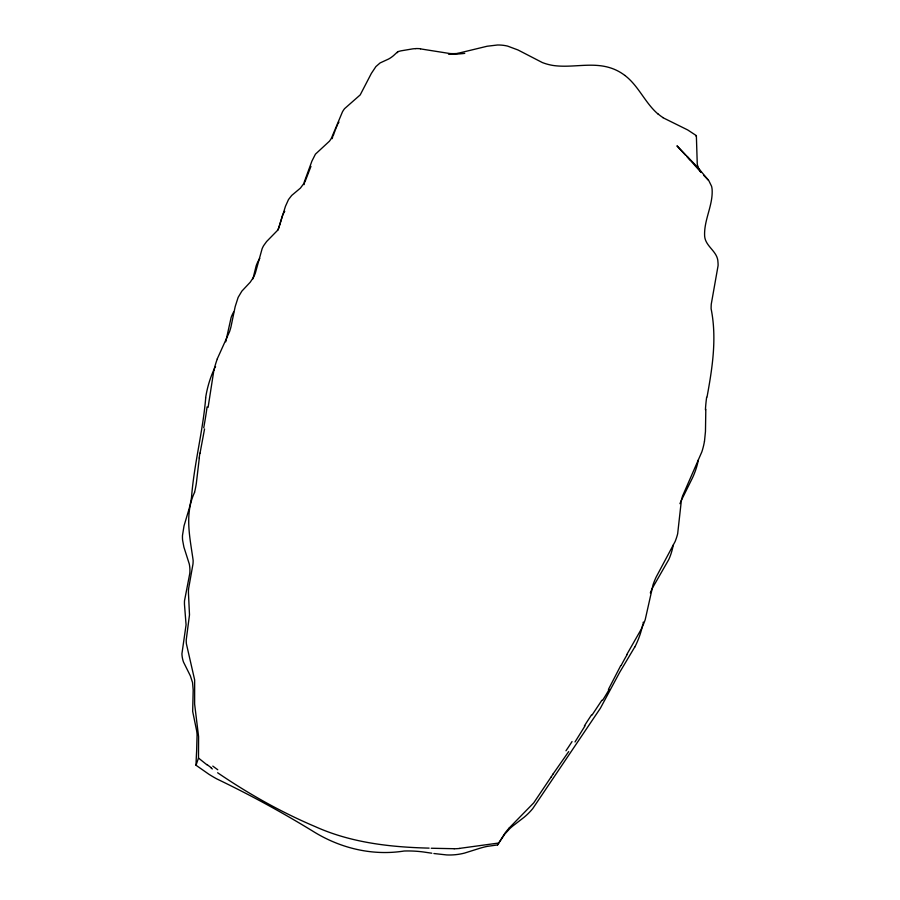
<?xml version="1.0" encoding="UTF-8"?>
<svg xmlns="http://www.w3.org/2000/svg" width="900" height="900" viewBox="0 0 900 900"><rect width="100%" height="100%" fill="white"/><g stroke="black" fill="none" stroke-linecap="round" stroke-linejoin="round"><path stroke-width="1.35" d="M431.786 853.2L423.439 851.974A114.075 108.562 18.9 0 0 404.123 851.018C372.24 856.069 339.986 848.194 312.806 831.161C281.666 812.104 249.649 794.655 216.743 778.883A169.594 161.381 18.9 0 1 209.014 774.337L196.02 765.248L196.155 761.04A430.256 409.433 18.9 0 1 196.627 751.163L197.078 734.591A50.321 47.891 18.9 0 0 196.627 730.699L192.667 711.383L193.185 690.019L192.544 682.549L190.35 675.821L183.51 662.085A29.317 27.9 18.9 0 1 181.924 653.783L186.075 624.814L184.477 604.496A47.61 45.304 18.9 0 1 184.5 600.863L189.799 573.368A35.449 33.727 18.9 0 0 189.292 564.019L183.904 547.121L182.599 540.18A36.911 35.123 18.9 0 1 182.486 535.455L184.028 525.859L189.023 509.119A110.79 105.424 18.9 0 0 191.52 497.385C194.085 463.928 202.928 431.381 205.706 397.935M705.814 409.343L705.465 431.494L704.486 441.315M188.516 589.151L192.971 564.075A14.074 4.151 88.9 0 0 193.14 560.408C190.013 537.694 184.297 514.305 194.569 492.368M199.316 457.999L196.335 483.322A40.759 12.004 -86.9 0 1 194.558 492.334M707.018 397.08C712.361 367.954 717.019 338.254 711.124 308.835A29.273 12.386 -77.9 0 1 711.27 304.121L718.087 265.635A17.213 7.931 -79.1 0 0 717.952 262.08C717.795 251.393 705.454 246.623 704.644 236.227C703.721 220.309 712.969 205.684 712.136 189.754A12.904 5.906 -83.9 0 0 711.551 186.232L708.863 180.731L699.041 168.953M208.102 407.34L213.919 369.956M200.014 453.24L204.559 428.951M673.245 545.062L672.784 547.358A68.659 65.329 18.9 0 1 668.801 559.507L652.658 587.633A80.021 76.151 18.9 0 0 650.329 592.898M643.05 623.295L643.309 622.091M252.922 278.876L256.174 265.793A38.363 36.495 18.9 0 1 259.774 258.39M642.791 624.499L642.229 626.895M225.743 341.831L231.143 317.407A44.932 42.75 18.9 0 1 233.584 312.086M278.077 230.04L282.476 215.505A35.989 34.245 18.9 0 1 284.749 211.297M304.853 182.138L310.95 166.376M304.043 184.657L304.447 183.398M397.496 52.65L397.834 51.649L400.882 50.861L413.01 48.825A44.28 30.06 -14.2 0 1 415.721 48.645M196.02 765.248L198.484 758.048L198.585 736.639L194.625 704.07L194.648 679.905L186.39 643.781A12.026 3.431 84.8 0 1 186.232 639.9L189.495 614.846L188.449 592.898A19.519 6.064 87.1 0 1 188.505 589.151M696.139 136.305L696.364 135.63L687.724 129.96L662.918 117.686M433.89 853.526L446.681 854.933A59.445 56.565 18.9 0 0 464.501 853.099L477.754 848.925A135.619 129.049 18.9 0 1 481.309 847.845L482.614 847.474A64.721 61.583 18.9 0 1 487.418 846.36L497.531 844.931L505.147 832.883A17.696 3.814 -50 0 1 509.152 828.09M334.058 133.425L333.101 136.069M334.541 132.097L335.025 130.781M217.249 358.897L229.567 331.605A28.372 9.81 -79 0 0 230.929 327.049L235.192 306.574L238.14 297.382L241.841 291.161L250.222 282.218L253.575 277.166A16.594 6.199 -75.7 0 0 255.386 272.959L262.125 248.704A15.953 6.446 -75 0 1 263.632 245.655L266.614 241.526L277.29 230.614A14.951 5.839 -72.9 0 0 278.876 227.61L285.435 206.37L288.495 199.564L291.69 195.446L300.386 188.145L303.581 183.87L311.94 161.044L315.428 154.17L329.423 141.21A15.008 6.143 -67.4 0 0 331.402 138.218L342.461 111.836A15.446 6.683 -66.3 0 1 344.543 108.686L360.214 94.894L371.363 73.406L375.919 66.566L380.07 62.955L388.541 59.051A34.301 13.714 -60.9 0 0 393.457 55.676L397.834 51.649M332.123 138.668L332.618 137.374M335.531 129.476L336.049 128.183M680.794 501.514L692.438 477.956A86.737 82.541 18.9 0 0 698.377 459.968M336.577 126.911L337.702 124.436M215.055 367.74L215.561 366.671M620.719 665.629L608.411 689.445M634.702 647.1L619.695 672.3L600.379 708.244L532.71 808.65A68.524 65.205 18.9 0 1 524.104 817.268L512.775 826.02A70.763 67.343 18.9 0 0 509.636 828.788L504.675 834.244L497.531 844.931M626.67 654.761L641.059 629.528A39.251 15.008 -59 0 0 645.21 619.684L653.04 584.786A29.16 9.979 -62.7 0 1 656.111 577.159L675.135 541.507A28.339 11.272 -64.2 0 0 677.666 533.745L681.367 500.468A26.809 9.877 -67.5 0 1 682.549 496.046L701.865 451.811A34.099 14.569 -69.2 0 0 704.452 441.338M585.011 725.895L575.01 741.971M551.036 777.116L533.711 802.89L509.141 828.045M601.898 700.222L591.952 715.207M553.14 773.899L568.699 751.579M498.161 843.097L459.338 848.419M457.954 53.303L487.147 46.238L497.52 45A28.834 20.306 2.9 0 1 507.566 46.091L518.017 49.984L542.34 62.55A31.455 18.349 13.7 0 0 552.656 65.396C571.433 68.276 590.726 62.089 609.255 67.523A33.851 24.143 27.8 0 1 624.881 75.454M454.14 848.711L431.257 848.25M429.098 848.126C390.353 847.17 351.101 842.76 315.382 826.684C281.059 812.16 248.4 793.755 217.631 772.762M420.446 48.881L449.752 53.516A31.073 18.034 -4.9 0 0 457.976 53.415M211.162 768.06L212.366 768.949M206.921 764.809L198.484 758.048M624.893 75.442C638.584 85.837 644.974 102.769 657.889 113.918M703.586 175.23L708.266 179.966M697.354 166.972L676.957 145.834L685.271 154.924M701.033 172.417L686.981 156.476L690.008 159.896M700.459 171.653L698.141 167.22M696.364 135.63L697.252 163.856A16.898 7.245 -86.1 0 0 698.119 167.254M662.974 117.585A29.306 17.111 38.1 0 1 657.956 113.839M415.744 48.566A42.176 29.07 -14.7 0 1 420.514 48.724M213.986 370.012A44.651 17.28 -82.4 0 1 217.282 358.976M207.09 406.901A115.504 27.742 -83.1 0 1 203.726 427.781M199.192 457.92A104.029 42.975 -87.5 0 1 199.89 453.161M211.185 767.7A69.795 18.349 39.9 0 1 207 764.505M217.755 769.736A119.149 40.151 40.9 0 1 212.794 766.102M459.495 848.486A24.39 3.949 -1 0 1 454.196 848.79M551.07 777.105A70.999 16.65 -52.9 0 1 553.174 773.887M572.04 741.577A146.981 57.915 -52.3 0 1 565.976 750.758M584.381 725.918A123.019 29.43 -55.3 0 1 591.446 715.039M609.109 689.512A92.925 37.541 -55.3 0 1 602.471 700.47M621.101 665.55A82.192 22.804 -58.6 0 1 626.985 654.829M705.42 409.714A78.694 28.845 -73.8 0 1 706.624 397.327M464.76 53.359A106.706 101.543 18.9 0 1 448.504 54.18M338.31 123.255A39.341 37.44 18.9 0 1 338.951 122.108M205.605 397.912A121.736 115.841 18.9 0 1 214.346 368.707M641.947 628.087A98.786 94.005 18.9 0 1 634.77 647.134M679.939 503.662A76.129 72.45 18.9 0 1 680.366 502.582"/></g></svg>
